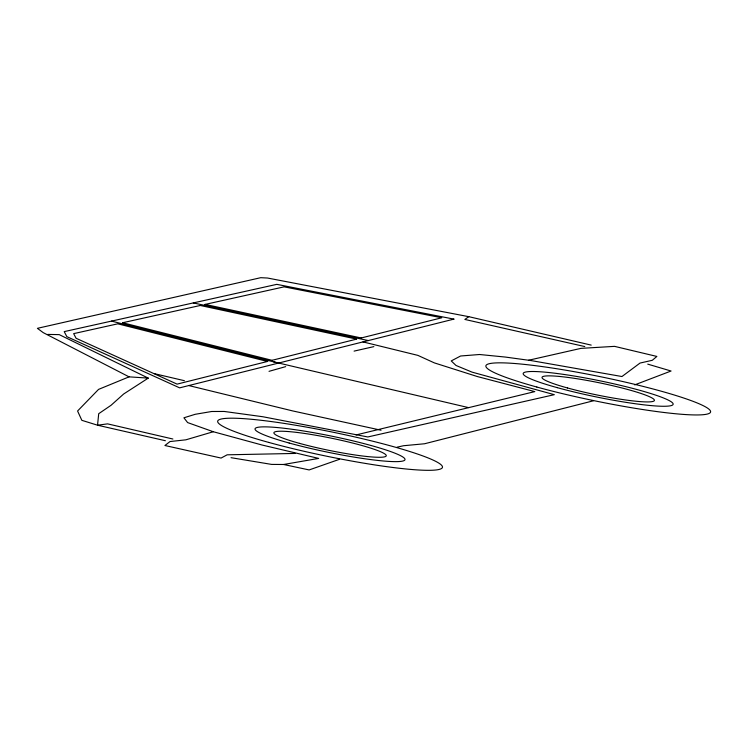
<?xml version="1.0" encoding="UTF-8"?>
<svg xmlns="http://www.w3.org/2000/svg" width="748" height="748" viewBox="0 0 748 748"><rect width="100%" height="100%" fill="white"/><g stroke="black" fill="none" stroke-linecap="round" stroke-linejoin="round"><path stroke-width="1.12" d="M591.201 345.109L468.781 316.675L464.845 319.443L584.786 346.558M47.75 334.421L59.214 334.627L148.254 378.114L123.672 393.99L111.05 405.285L98.708 413.7L97.539 425.201L165.402 440.722M634.678 384.883L671.059 371.017L647.74 364.126M148.254 378.114L129.067 376.852L98.558 389.39L77.577 410.998L81.85 420.329L97.539 425.201L107.6 423.864L172.891 439.02M339.461 459.309L309.148 469.931L283.595 464.489L271.599 464.405L231.038 457.683M283.595 464.489L318.676 458.412L262.081 445.023L213.302 431.736L185.859 439.824L170.02 441.544L164.915 445.509L221.081 458.066L227.149 454.812L295.161 453.438M269.028 371.335L285.689 366.623M593.388 400.797L424.574 443.76L403.49 445.733L397.076 447.182M267.765 361.396L177.089 384.126L76.072 338.264L73.659 333.636L117.782 323.828L267.485 361.462M272.216 360.274L356.572 339.134M361.05 338.012L441.759 317.778L284.118 286.849L204.849 304.473M356.029 434.953L534.801 391.606L477.327 376.543L434.336 362.883L417.87 355.375L362.976 341.901M354.084 351.111L373.86 346.633M528.584 360.246L580.944 348.372L614.566 346.361L656.875 356.441L652.312 360.284L640.017 363.07L621.953 376.534L531.155 360.592L505.405 357.067L479.562 354.505L460.618 355.992L451.24 360.919L456 365.463L472.035 372.13L554.324 394.673L367.829 436.963L262.857 416.748L224.232 411.456L211.703 411.494L195.237 414.289L183.915 417.795L187.608 422.573L213.302 431.736M122.522 322.771L200.109 305.521M468.781 316.675L267.522 278.032L260.762 277.686L37.4 328.335L43.225 332.636L129.067 376.852M205.139 304.408L361.2 337.974M193.293 302.921L368.315 340.564M200.286 305.483L356.646 339.115M381.05 430.222L292.683 410.923L189.253 385.678M273.637 361.864L468.444 407.595M154.733 373.757L184.382 380.685M122.635 322.753L272.057 360.321M111.508 321.107L278.49 363.079M453.914 319.116L179.642 387.857L66.843 336.647L64.216 331.616L276.797 284.352L453.914 319.116M268.7 442.405A114.715 12.389 11.6 0 0 442.32 467.696A114.715 12.389 11.6 0 0 279.219 422.667A114.715 12.389 11.6 0 0 268.7 442.405M289.158 443.022A76.483 8.256 11.6 0 0 404.902 459.88A76.483 8.256 11.6 0 0 296.171 429.857A76.483 8.256 11.6 0 0 289.158 443.022M299.387 443.33A57.362 6.199 11.6 0 0 386.192 455.971A57.362 6.199 11.6 0 0 304.651 433.457A57.362 6.199 11.6 0 0 299.387 443.33M567.526 387.969A57.362 6.199 11.6 0 0 654.332 400.61A57.362 6.199 11.6 0 0 572.781 378.095A57.362 6.199 11.6 0 0 567.526 387.969M557.297 387.66A76.483 8.256 11.6 0 0 673.041 404.518A76.483 8.256 11.6 0 0 564.31 374.496A76.483 8.256 11.6 0 0 557.297 387.66M536.83 387.034A114.715 12.389 11.6 0 0 710.45 412.335A114.715 12.389 11.6 0 0 547.349 367.305A114.715 12.389 11.6 0 0 536.83 387.034"/></g></svg>
